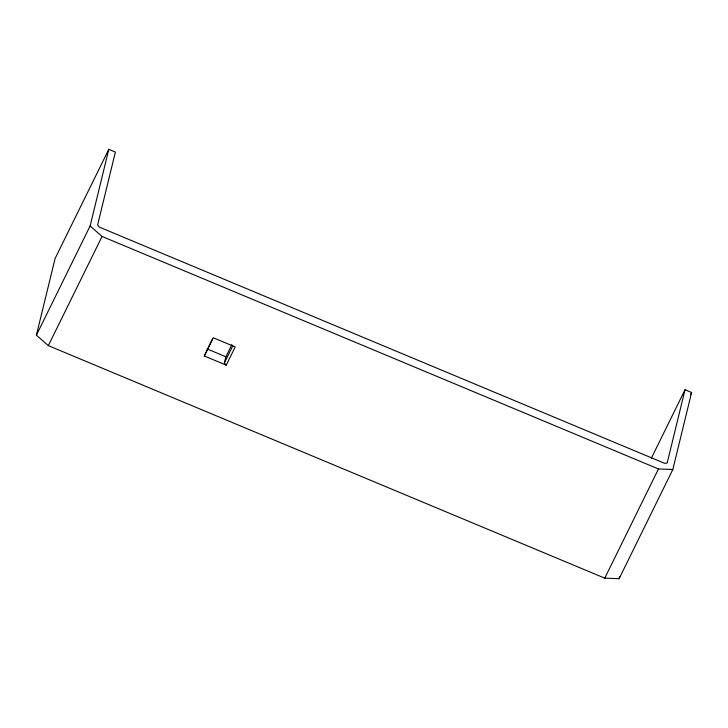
<?xml version="1.0" encoding="UTF-8"?>
<svg xmlns="http://www.w3.org/2000/svg" width="728" height="728" viewBox="0 0 728 728"><rect width="100%" height="100%" fill="white"/><g stroke="black" fill="none" stroke-linecap="round" stroke-linejoin="round"><path stroke-width="1.09" d="M36.4 335.18L55.091 258.504L108.809 149.322L115.379 152.07L97.597 225.016L99.49 227.172L664.673 463.345L667.167 463.026L685.03 389.744L691.6 392.492L672.827 469.496L619.109 578.678L604.75 578.159L48.33 345.636L36.4 335.18L90.117 225.989L108.809 149.322M204.341 355.983L213.295 337.783L235.208 346.938L226.253 365.137L204.341 355.983L212.603 338.566M226.253 365.137L224.361 362.981L225.88 356.775L231.85 344.635M619.109 578.678L619.646 576.476M48.33 345.636L102.057 236.454L90.117 225.989M224.361 362.981L232.823 345.791M651.387 458.112L685.03 389.744M690.599 394.531L691.6 392.492M604.75 578.159L658.476 468.969L672.827 469.496M102.057 236.454L658.476 468.969M207.098 348.921L225.88 356.775"/></g></svg>
